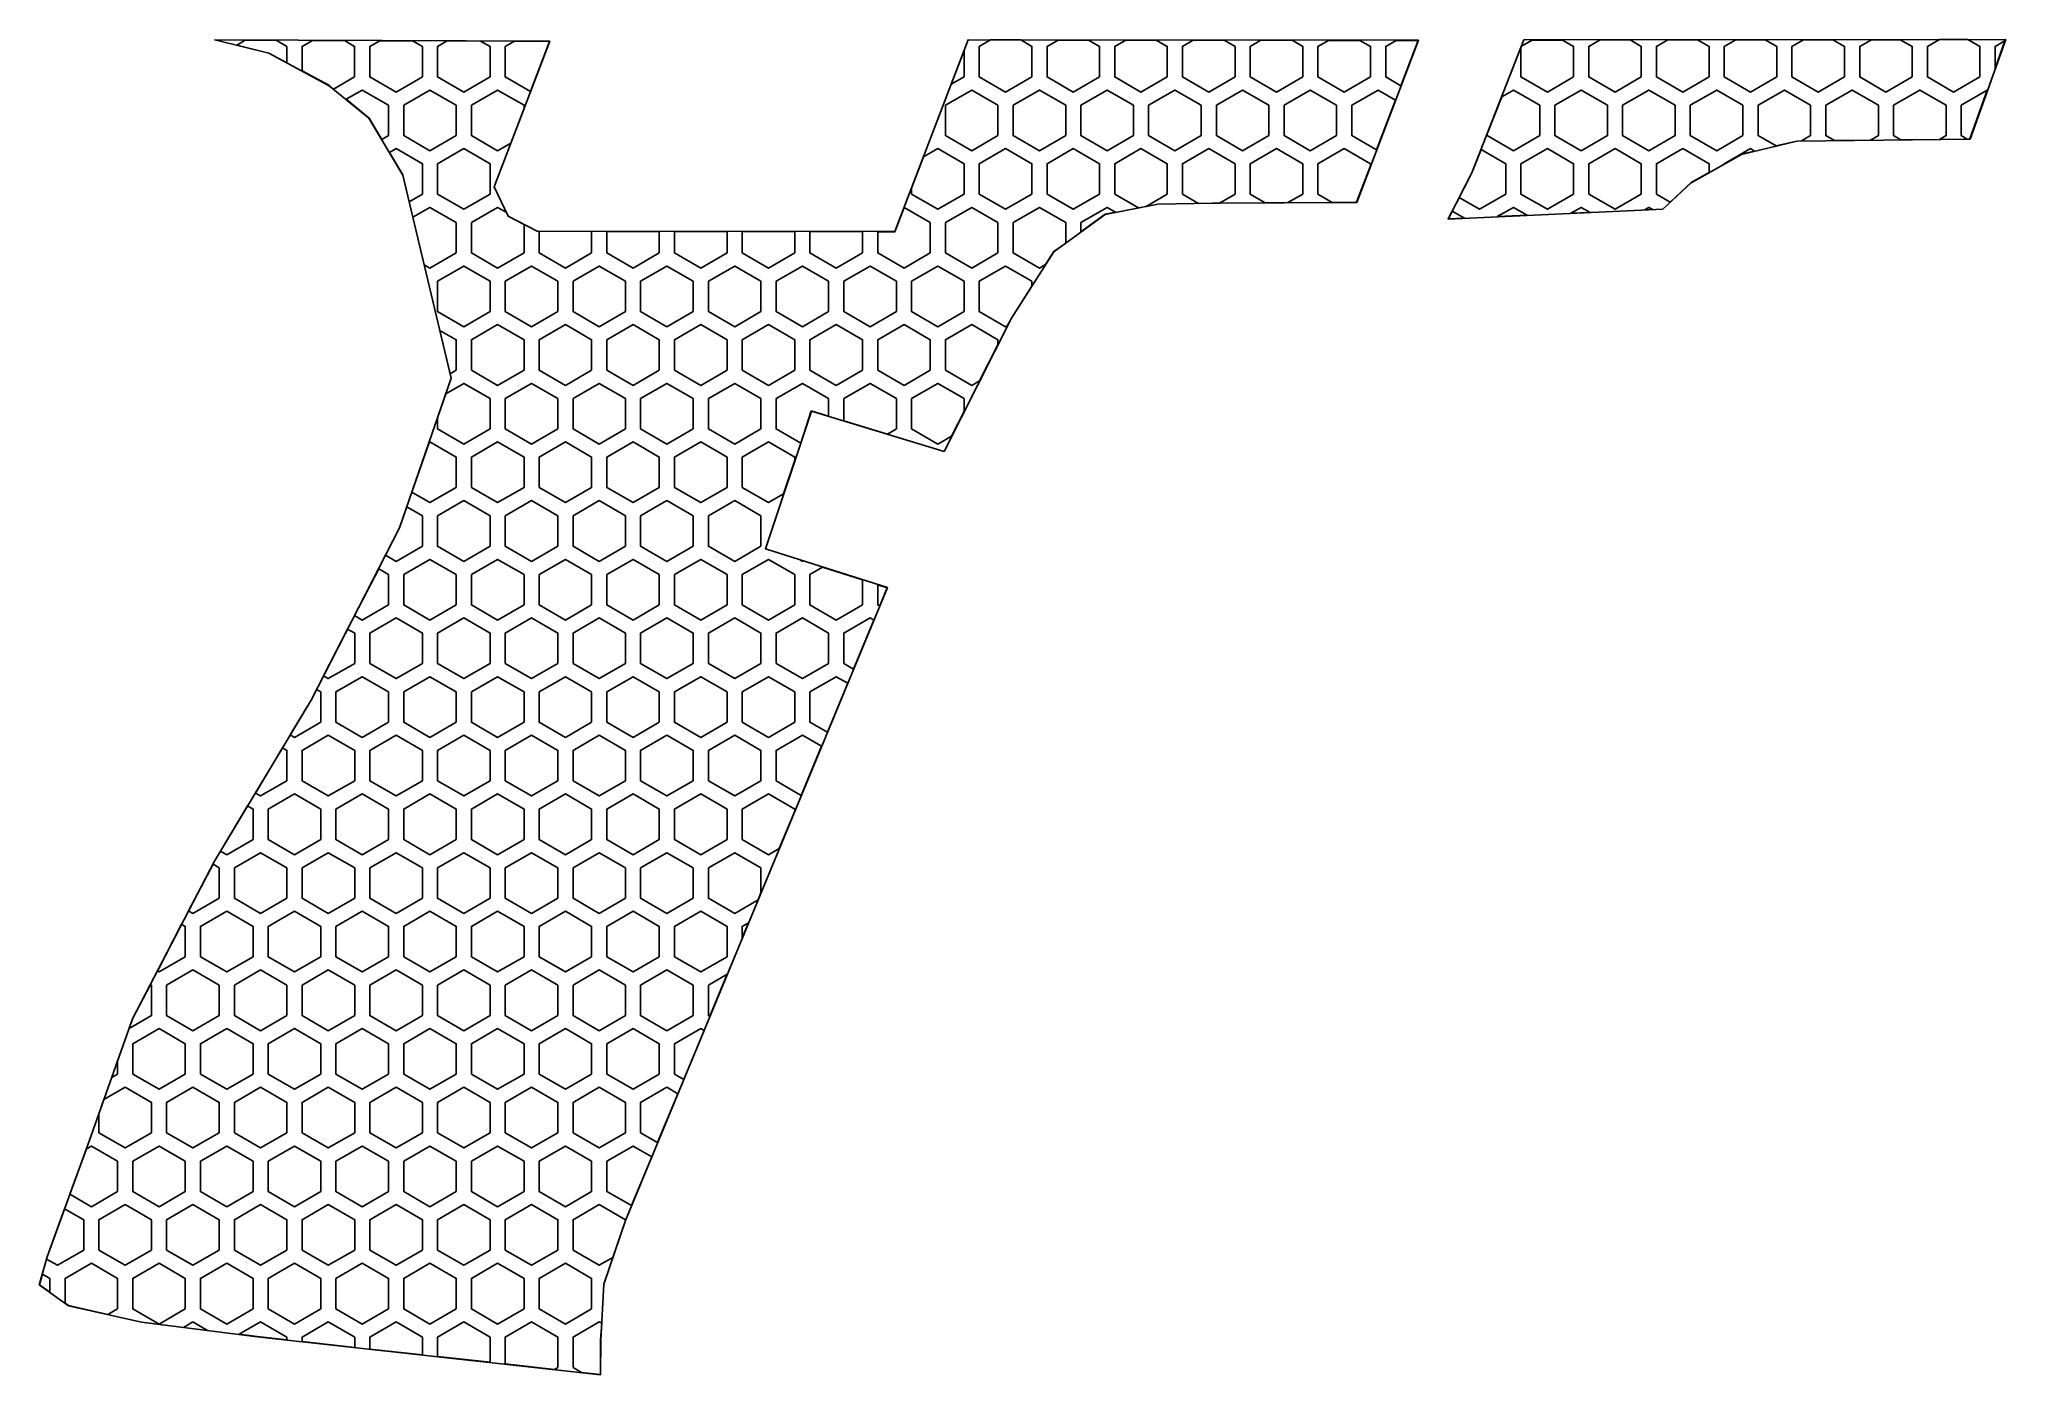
# Model space of a CAD drawing. Extents: x -65 to 65, y -47 to 41.
import ezdxf

# ---------------------------------------------------------------- set-up
doc = ezdxf.new("R2010")
doc.units = 0
doc.layers.add('Add_Red', color=1, linetype='Continuous')
doc.layers.add('Outline_Blue', color=5, linetype='Continuous')

msp = doc.modelspace()

# ---------------------------------------------------------------- linework, layer by layer
at = {"layer": 'Add_Red'}
for points in [[(-48.49, 40.1), (-49.2, 40.51), (-51.23, 40.51), (-51.8, 40.19), (-49.67, 39.67), (-48.49, 39.03), (-48.49, 40.1)], [(-44.03, 38.1), (-44.03, 40.1), (-44.7, 40.49), (-46.8, 40.5), (-47.49, 40.1), (-47.49, 38.49), (-45.69, 37.52), (-45.42, 37.29), (-44.03, 38.1)], [(-39.56, 38.1), (-39.56, 40.1), (-40.21, 40.47), (-42.36, 40.48), (-43.03, 40.1), (-43.03, 38.1), (-41.29, 37.1), (-39.56, 38.1)], [(-35.1, 38.1), (-35.1, 40.1), (-35.72, 40.46), (-37.93, 40.47), (-38.56, 40.1), (-38.56, 38.1), (-36.83, 37.1), (-35.1, 38.1)], [(-31.18, 40.42), (-31.23, 40.44), (-33.49, 40.45), (-34.1, 40.1), (-34.1, 38.1), (-32.43, 37.14), (-31.18, 40.42)], [(0.62, 38.1), (0.62, 40.1), (-0.12, 40.53), (-2.1, 40.53), (-2.85, 40.1), (-2.85, 38.1), (-1.12, 37.1), (0.62, 38.1)], [(5.08, 38.1), (5.08, 40.1), (4.35, 40.52), (2.35, 40.52), (1.62, 40.1), (1.62, 38.1), (3.35, 37.1), (5.08, 38.1)], [(9.54, 38.1), (9.54, 40.1), (8.82, 40.52), (6.81, 40.52), (6.08, 40.1), (6.08, 38.1), (7.81, 37.1), (9.54, 38.1)], [(14.01, 38.1), (14.01, 40.1), (13.29, 40.51), (11.26, 40.51), (10.54, 40.1), (10.54, 38.1), (12.28, 37.1), (14.01, 38.1)], [(18.47, 38.1), (18.47, 40.1), (17.77, 40.51), (15.72, 40.51), (15.01, 40.1), (15.01, 38.1), (16.74, 37.1), (18.47, 38.1)], [(22.94, 38.1), (22.94, 40.1), (22.24, 40.5), (20.17, 40.5), (19.47, 40.1), (19.47, 38.1), (21.2, 37.1), (22.94, 38.1)], [(26.09, 40.5), (24.63, 40.5), (23.94, 40.1), (23.94, 38.1), (24.95, 37.51), (26.09, 40.5)], [(36.33, 38.1), (36.33, 40.1), (35.59, 40.52), (33.59, 40.52), (32.9, 40.12), (32.86, 40.02), (32.86, 38.1), (34.6, 37.1), (36.33, 38.1)], [(40.79, 38.1), (40.79, 40.1), (40.05, 40.53), (38.07, 40.53), (37.33, 40.1), (37.33, 38.1), (39.06, 37.1), (40.79, 38.1)], [(45.26, 38.1), (45.26, 40.1), (44.5, 40.53), (42.54, 40.53), (41.79, 40.1), (41.79, 38.1), (43.52, 37.1), (45.26, 38.1)], [(49.72, 38.1), (49.72, 40.1), (48.96, 40.54), (47.02, 40.54), (46.26, 40.1), (46.26, 38.1), (47.99, 37.1), (49.72, 38.1)], [(54.19, 38.1), (54.19, 40.1), (53.41, 40.55), (51.49, 40.54), (50.72, 40.1), (50.72, 38.1), (52.45, 37.1), (54.19, 38.1)], [(58.65, 38.1), (58.65, 40.1), (57.86, 40.55), (55.97, 40.55), (55.19, 40.1), (55.19, 38.1), (56.92, 37.1), (58.65, 38.1)], [(63.11, 38.1), (63.11, 40.1), (62.32, 40.56), (60.44, 40.56), (59.65, 40.1), (59.65, 38.1), (61.38, 37.1), (63.11, 38.1)], [(64.76, 40.47), (64.11, 40.1), (64.11, 38.66), (64.76, 40.47)], [(-3.85, 38.1), (-3.85, 39.84), (-4.7, 37.61), (-3.85, 38.1)], [(-41.79, 34.23), (-41.79, 36.23), (-43.53, 37.23), (-44.59, 36.62), (-43.07, 35.37), (-42.24, 33.98), (-41.79, 34.23)], [(-37.33, 34.23), (-37.33, 36.23), (-39.06, 37.23), (-40.79, 36.23), (-40.79, 34.23), (-39.06, 33.23), (-37.33, 34.23)], [(-33.73, 33.73), (-32.86, 36.01), (-32.86, 36.23), (-34.6, 37.23), (-36.33, 36.23), (-36.33, 34.23), (-34.6, 33.23), (-33.73, 33.73)], [(-1.62, 34.23), (-1.62, 36.23), (-3.35, 37.23), (-5.08, 36.23), (-5.08, 34.23), (-3.35, 33.23), (-1.62, 34.23)], [(2.85, 34.23), (2.85, 36.23), (1.12, 37.23), (-0.62, 36.23), (-0.62, 34.23), (1.12, 33.23), (2.85, 34.23)], [(7.31, 34.23), (7.31, 36.23), (5.58, 37.23), (3.85, 36.23), (3.85, 34.23), (5.58, 33.23), (7.31, 34.23)], [(11.78, 34.23), (11.78, 36.23), (10.04, 37.23), (8.31, 36.23), (8.31, 34.23), (10.04, 33.23), (11.78, 34.23)], [(16.24, 34.23), (16.24, 36.23), (14.51, 37.23), (12.78, 36.23), (12.78, 34.23), (14.51, 33.23), (16.24, 34.23)], [(20.7, 34.23), (20.7, 36.23), (18.97, 37.23), (17.24, 36.23), (17.24, 34.23), (18.97, 33.23), (20.7, 34.23)], [(24.59, 36.57), (23.44, 37.23), (21.7, 36.23), (21.7, 34.23), (23.34, 33.29), (24.59, 36.57)], [(34.1, 34.23), (34.1, 36.23), (32.36, 37.23), (31.59, 36.79), (30.63, 34.34), (30.63, 34.23), (32.36, 33.23), (34.1, 34.23)], [(38.56, 34.23), (38.56, 36.23), (36.83, 37.23), (35.1, 36.23), (35.1, 34.23), (36.83, 33.23), (38.56, 34.23)], [(43.02, 34.23), (43.02, 36.23), (41.29, 37.23), (39.56, 36.23), (39.56, 34.23), (41.29, 33.23), (43.02, 34.23)], [(47.49, 34.23), (47.49, 36.23), (45.76, 37.23), (44.02, 36.23), (44.02, 34.23), (45.76, 33.23), (47.49, 34.23)], [(51.04, 33.87), (51.34, 33.88), (51.95, 34.23), (51.95, 36.23), (50.22, 37.23), (48.49, 36.23), (48.49, 34.23), (49.67, 33.55), (51.04, 33.87)], [(55.89, 33.93), (56.42, 34.23), (56.42, 36.23), (54.69, 37.23), (52.95, 36.23), (52.95, 34.23), (53.52, 33.9), (55.89, 33.93)], [(60.45, 33.98), (60.88, 34.23), (60.88, 36.23), (59.15, 37.23), (57.42, 36.23), (57.42, 34.23), (57.9, 33.95), (60.45, 33.98)], [(62.45, 34.01), (63.6, 37.23), (61.88, 36.23), (61.88, 34.23), (62.28, 34), (62.45, 34.01)], [(-39.56, 30.37), (-39.56, 32.37), (-41.29, 33.37), (-41.73, 33.12), (-40.84, 31.64), (-40.42, 29.87), (-39.56, 30.37)], [(-35.1, 30.37), (-35.1, 32.37), (-36.83, 33.37), (-38.56, 32.37), (-38.56, 30.37), (-36.83, 29.37), (-35.1, 30.37)], [(-3.85, 30.37), (-3.85, 32.37), (-5.58, 33.37), (-6.53, 32.82), (-7.31, 30.76), (-7.31, 30.37), (-5.58, 29.37), (-3.85, 30.37)], [(0.62, 30.37), (0.62, 32.37), (-1.12, 33.37), (-2.85, 32.37), (-2.85, 30.37), (-1.12, 29.37), (0.62, 30.37)], [(5.08, 30.37), (5.08, 32.37), (3.35, 33.37), (1.62, 32.37), (1.62, 30.37), (3.35, 29.37), (5.08, 30.37)], [(8.15, 29.56), (9.54, 30.37), (9.54, 32.37), (7.81, 33.37), (6.08, 32.37), (6.08, 30.37), (7.64, 29.46), (8.15, 29.56)], [(12.5, 29.78), (12.99, 29.78), (14.01, 30.37), (14.01, 32.37), (12.28, 33.37), (10.54, 32.37), (10.54, 30.37), (11.6, 29.76), (12.5, 29.78)], [(17.5, 29.81), (18.47, 30.37), (18.47, 32.37), (16.74, 33.37), (15.01, 32.37), (15.01, 30.37), (15.99, 29.8), (17.5, 29.81)], [(22.01, 29.83), (22.02, 29.84), (22.94, 32.23), (22.94, 32.37), (21.2, 33.37), (19.47, 32.37), (19.47, 30.37), (20.41, 29.82), (22.01, 29.83)], [(31.86, 30.37), (31.86, 32.37), (30.23, 33.31), (29.62, 31.77), (28.79, 30.14), (30.13, 29.37), (31.86, 30.37)], [(36.33, 30.37), (36.33, 32.37), (34.6, 33.37), (32.86, 32.37), (32.86, 30.37), (34.6, 29.37), (36.33, 30.37)], [(40.79, 30.37), (40.79, 32.37), (39.06, 33.37), (37.33, 32.37), (37.33, 30.37), (39.06, 29.37), (40.79, 30.37)], [(44.07, 31.13), (45.26, 31.8), (45.26, 32.37), (43.52, 33.37), (41.79, 32.37), (41.79, 30.37), (42.69, 29.85), (44.07, 31.13)], [(47.38, 33), (48.26, 33.21), (47.99, 33.37), (46.26, 32.37), (46.26, 32.37), (47.38, 33)], [(-37.33, 26.5), (-37.33, 28.5), (-39.06, 29.5), (-40.18, 28.85), (-39.44, 25.72), (-39.06, 25.5), (-37.33, 26.5)], [(-32.86, 26.5), (-32.86, 28.36), (-33.91, 28.91), (-34.04, 29.18), (-34.6, 29.5), (-36.33, 28.5), (-36.33, 26.5), (-34.6, 25.5), (-32.86, 26.5)], [(-6.08, 26.5), (-6.08, 28.5), (-7.8, 29.49), (-8.41, 27.89), (-9.54, 27.89), (-9.54, 26.5), (-7.81, 25.5), (-6.08, 26.5)], [(-1.62, 26.5), (-1.62, 28.5), (-3.35, 29.5), (-5.08, 28.5), (-5.08, 26.5), (-3.35, 25.5), (-1.62, 26.5)], [(1.52, 25.73), (2.06, 26.58), (2.85, 27.15), (2.85, 28.5), (1.12, 29.5), (-0.62, 28.5), (-0.62, 26.5), (1.12, 25.5), (1.52, 25.73)], [(5.45, 29.04), (6.14, 29.18), (5.58, 29.5), (3.85, 28.5), (3.85, 27.88), (5.45, 29.04)], [(28.07, 28.74), (29.14, 28.79), (28.33, 29.25), (28.07, 28.74), (28.07, 28.74)], [(33.27, 28.98), (32.36, 29.5), (31.3, 28.89), (33.27, 28.98)], [(37.41, 29.17), (36.83, 29.5), (36.15, 29.11), (37.41, 29.17)], [(41.54, 29.36), (41.29, 29.5), (41, 29.33), (41.54, 29.36)], [(-28.4, 26.5), (-28.4, 27.91), (-31.86, 27.92), (-31.86, 26.5), (-30.13, 25.5), (-28.4, 26.5)], [(-23.94, 26.5), (-23.94, 27.91), (-27.4, 27.91), (-27.4, 26.5), (-25.67, 25.5), (-23.94, 26.5)], [(-19.47, 26.5), (-19.47, 27.9), (-22.94, 27.91), (-22.94, 26.5), (-21.2, 25.5), (-19.47, 26.5)], [(-15.01, 26.5), (-15.01, 27.9), (-18.47, 27.9), (-18.47, 26.5), (-16.74, 25.5), (-15.01, 26.5)], [(-10.54, 26.5), (-10.54, 27.89), (-14.01, 27.9), (-14.01, 26.5), (-12.28, 25.5), (-10.54, 26.5)], [(-35.1, 22.63), (-35.1, 24.63), (-36.83, 25.63), (-38.56, 24.63), (-38.56, 22.63), (-36.83, 21.63), (-35.1, 22.63)], [(-30.63, 22.63), (-30.63, 24.63), (-32.36, 25.63), (-34.1, 24.63), (-34.1, 22.63), (-32.36, 21.63), (-30.63, 22.63)], [(-26.17, 22.63), (-26.17, 24.63), (-27.9, 25.63), (-29.63, 24.63), (-29.63, 22.63), (-27.9, 21.63), (-26.17, 22.63)], [(-21.7, 22.63), (-21.7, 24.63), (-23.44, 25.63), (-25.17, 24.63), (-25.17, 22.63), (-23.44, 21.63), (-21.7, 22.63)], [(-17.24, 22.63), (-17.24, 24.63), (-18.97, 25.63), (-20.7, 24.63), (-20.7, 22.63), (-18.97, 21.63), (-17.24, 22.63)], [(-12.78, 22.63), (-12.78, 24.63), (-14.51, 25.63), (-16.24, 24.63), (-16.24, 22.63), (-14.51, 21.63), (-12.78, 22.63)], [(-8.31, 22.63), (-8.31, 24.63), (-10.04, 25.63), (-11.78, 24.63), (-11.78, 22.63), (-10.04, 21.63), (-8.31, 22.63)], [(-3.85, 22.63), (-3.85, 24.63), (-5.58, 25.63), (-7.31, 24.63), (-7.31, 22.63), (-5.58, 21.63), (-3.85, 22.63)], [(-0.98, 21.71), (-0.73, 22.19), (0.62, 24.31), (0.62, 24.63), (-1.12, 25.63), (-2.85, 24.63), (-2.85, 22.63), (-1.12, 21.63), (-0.98, 21.71)], [(-37.33, 18.77), (-37.33, 20.77), (-38.41, 21.39), (-37.73, 18.53), (-37.33, 18.77)], [(-32.86, 18.77), (-32.86, 20.77), (-34.6, 21.77), (-36.33, 20.77), (-36.33, 18.77), (-34.6, 17.77), (-32.86, 18.77)], [(-28.4, 18.77), (-28.4, 20.77), (-30.13, 21.77), (-31.86, 20.77), (-31.86, 18.77), (-30.13, 17.77), (-28.4, 18.77)], [(-23.94, 18.77), (-23.94, 20.77), (-25.67, 21.77), (-27.4, 20.77), (-27.4, 18.77), (-25.67, 17.77), (-23.94, 18.77)], [(-19.47, 18.77), (-19.47, 20.77), (-21.2, 21.77), (-22.94, 20.77), (-22.94, 18.77), (-21.2, 17.77), (-19.47, 18.77)], [(-15.01, 18.77), (-15.01, 20.77), (-16.74, 21.77), (-18.47, 20.77), (-18.47, 18.77), (-16.74, 17.77), (-15.01, 18.77)], [(-10.54, 18.77), (-10.54, 20.77), (-12.28, 21.77), (-14.01, 20.77), (-14.01, 18.77), (-12.28, 17.77), (-10.54, 18.77)], [(-6.08, 18.77), (-6.08, 20.77), (-7.81, 21.77), (-9.54, 20.77), (-9.54, 18.77), (-7.81, 17.77), (-6.08, 18.77)], [(-2.83, 18.07), (-1.62, 20.45), (-1.62, 20.77), (-3.35, 21.77), (-5.08, 20.77), (-5.08, 18.77), (-3.35, 17.77), (-2.83, 18.07)], [(-35.1, 14.9), (-35.1, 16.9), (-36.83, 17.9), (-38.02, 17.22), (-38.56, 15.63), (-38.56, 14.9), (-36.83, 13.9), (-35.1, 14.9)], [(-30.63, 14.9), (-30.63, 16.9), (-32.36, 17.9), (-34.1, 16.9), (-34.1, 14.9), (-32.36, 13.9), (-30.63, 14.9)], [(-26.17, 14.9), (-26.17, 16.9), (-27.9, 17.9), (-29.63, 16.9), (-29.63, 14.9), (-27.9, 13.9), (-26.17, 14.9)], [(-21.7, 14.9), (-21.7, 16.9), (-23.44, 17.9), (-25.17, 16.9), (-25.17, 14.9), (-23.44, 13.9), (-21.7, 14.9)], [(-17.24, 14.9), (-17.24, 16.9), (-18.97, 17.9), (-20.7, 16.9), (-20.7, 14.9), (-18.97, 13.9), (-17.24, 14.9)], [(-13.92, 16.08), (-12.78, 15.74), (-12.78, 16.9), (-14.51, 17.9), (-16.24, 16.9), (-16.24, 14.9), (-14.62, 13.97), (-13.92, 16.08)], [(-8.31, 14.9), (-8.31, 16.9), (-10.04, 17.9), (-11.78, 16.9), (-11.78, 15.43), (-8.9, 14.56), (-8.31, 14.9)], [(-4.68, 14.42), (-3.85, 16.05), (-3.85, 16.9), (-5.58, 17.9), (-7.31, 16.9), (-7.31, 14.9), (-5.58, 13.9), (-4.68, 14.42)], [(-37.33, 11.04), (-37.33, 13.04), (-39.06, 14.04), (-39.12, 14), (-40.25, 10.72), (-39.06, 10.04), (-37.33, 11.04)], [(-32.86, 11.04), (-32.86, 13.04), (-34.6, 14.04), (-36.33, 13.04), (-36.33, 11.04), (-34.6, 10.04), (-32.86, 11.04)], [(-28.4, 11.04), (-28.4, 13.04), (-30.13, 14.04), (-31.86, 13.04), (-31.86, 11.04), (-30.13, 10.04), (-28.4, 11.04)], [(-23.94, 11.04), (-23.94, 13.04), (-25.67, 14.04), (-27.4, 13.04), (-27.4, 11.04), (-25.67, 10.04), (-23.94, 11.04)], [(-19.47, 11.04), (-19.47, 13.04), (-21.2, 14.04), (-22.94, 13.04), (-22.94, 11.04), (-21.2, 10.04), (-19.47, 11.04)], [(-15.75, 10.61), (-15.01, 12.83), (-15.01, 13.04), (-16.74, 14.04), (-18.47, 13.04), (-18.47, 11.04), (-16.74, 10.04), (-15.75, 10.61)], [(-39.56, 7.17), (-39.56, 9.17), (-40.58, 9.76), (-41.06, 8.38), (-41.99, 6.57), (-41.29, 6.17), (-39.56, 7.17)], [(-35.1, 7.17), (-35.1, 9.17), (-36.83, 10.17), (-38.56, 9.17), (-38.56, 7.17), (-36.83, 6.17), (-35.1, 7.17)], [(-30.63, 7.17), (-30.63, 9.17), (-32.36, 10.17), (-34.1, 9.17), (-34.1, 7.17), (-32.36, 6.17), (-30.63, 7.17)], [(-26.17, 7.17), (-26.17, 9.17), (-27.9, 10.17), (-29.63, 9.17), (-29.63, 7.17), (-27.9, 6.17), (-26.17, 7.17)], [(-21.7, 7.17), (-21.7, 9.17), (-23.44, 10.17), (-25.17, 9.17), (-25.17, 7.17), (-23.44, 6.17), (-21.7, 7.17)], [(-17.24, 7.17), (-17.24, 9.17), (-18.97, 10.17), (-20.7, 9.17), (-20.7, 7.17), (-18.97, 6.17), (-17.24, 7.17)], [(-16.23, 9.17), (-16.24, 9.17), (-16.24, 9.15), (-16.23, 9.17)], [(-41.79, 3.3), (-41.79, 5.3), (-42.44, 5.68), (-44.03, 2.6), (-43.53, 2.3), (-41.79, 3.3)], [(-37.33, 3.3), (-37.33, 5.3), (-39.06, 6.3), (-40.79, 5.3), (-40.79, 3.3), (-39.06, 2.3), (-37.33, 3.3)], [(-32.86, 3.3), (-32.86, 5.3), (-34.6, 6.3), (-36.33, 5.3), (-36.33, 3.3), (-34.6, 2.3), (-32.86, 3.3)], [(-28.4, 3.3), (-28.4, 5.3), (-30.13, 6.3), (-31.86, 5.3), (-31.86, 3.3), (-30.13, 2.3), (-28.4, 3.3)], [(-23.94, 3.3), (-23.94, 5.3), (-25.67, 6.3), (-27.4, 5.3), (-27.4, 3.3), (-25.67, 2.3), (-23.94, 3.3)], [(-19.47, 3.3), (-19.47, 5.3), (-21.2, 6.3), (-22.94, 5.3), (-22.94, 3.3), (-21.2, 2.3), (-19.47, 3.3)], [(-15.01, 3.3), (-15.01, 5.3), (-16.74, 6.3), (-18.47, 5.3), (-18.47, 3.3), (-16.74, 2.3), (-15.01, 3.3)], [(-14.47, 6.19), (-14.66, 6.26), (-14.51, 6.17), (-14.47, 6.19)], [(-10.54, 3.3), (-10.54, 4.95), (-13.18, 5.79), (-14.01, 5.3), (-14.01, 3.3), (-12.28, 2.3), (-10.54, 3.3)], [(-8.91, 4.43), (-9.54, 4.63), (-9.54, 3.3), (-9.41, 3.23), (-8.91, 4.43)], [(-44.02, -0.56), (-44.02, 1.44), (-44.49, 1.71), (-46.07, -1.38), (-45.76, -1.56), (-44.02, -0.56)], [(-39.56, -0.56), (-39.56, 1.44), (-41.29, 2.44), (-43.02, 1.44), (-43.02, -0.56), (-41.29, -1.56), (-39.56, -0.56)], [(-35.1, -0.56), (-35.1, 1.44), (-36.83, 2.44), (-38.56, 1.44), (-38.56, -0.56), (-36.83, -1.56), (-35.1, -0.56)], [(-30.63, -0.56), (-30.63, 1.44), (-32.36, 2.44), (-34.1, 1.44), (-34.1, -0.56), (-32.36, -1.56), (-30.63, -0.56)], [(-26.17, -0.56), (-26.17, 1.44), (-27.9, 2.44), (-29.63, 1.44), (-29.63, -0.56), (-27.9, -1.56), (-26.17, -0.56)], [(-21.7, -0.56), (-21.7, 1.44), (-23.44, 2.44), (-25.17, 1.44), (-25.17, -0.56), (-23.44, -1.56), (-21.7, -0.56)], [(-17.24, -0.56), (-17.24, 1.44), (-18.97, 2.44), (-20.7, 1.44), (-20.7, -0.56), (-18.97, -1.56), (-17.24, -0.56)], [(-12.78, -0.56), (-12.78, 1.44), (-14.51, 2.44), (-16.24, 1.44), (-16.24, -0.56), (-14.51, -1.56), (-12.78, -0.56)], [(-9.8, 2.3), (-10.04, 2.44), (-11.78, 1.44), (-11.78, -0.56), (-11.13, -0.93), (-9.8, 2.3)], [(-46.26, -4.43), (-46.26, -2.43), (-46.53, -2.27), (-46.89, -2.97), (-48.27, -5.27), (-47.99, -5.43), (-46.26, -4.43)], [(-41.79, -4.43), (-41.79, -2.43), (-43.53, -1.43), (-45.26, -2.43), (-45.26, -4.43), (-43.53, -5.43), (-41.79, -4.43)], [(-37.33, -4.43), (-37.33, -2.43), (-39.06, -1.43), (-40.79, -2.43), (-40.79, -4.43), (-39.06, -5.43), (-37.33, -4.43)], [(-32.86, -4.43), (-32.86, -2.43), (-34.6, -1.43), (-36.33, -2.43), (-36.33, -4.43), (-34.6, -5.43), (-32.86, -4.43)], [(-28.4, -4.43), (-28.4, -2.43), (-30.13, -1.43), (-31.86, -2.43), (-31.86, -4.43), (-30.13, -5.43), (-28.4, -4.43)], [(-23.94, -4.43), (-23.94, -2.43), (-25.67, -1.43), (-27.4, -2.43), (-27.4, -4.43), (-25.67, -5.43), (-23.94, -4.43)], [(-19.47, -4.43), (-19.47, -2.43), (-21.2, -1.43), (-22.94, -2.43), (-22.94, -4.43), (-21.2, -5.43), (-19.47, -4.43)], [(-15.01, -4.43), (-15.01, -2.43), (-16.74, -1.43), (-18.47, -2.43), (-18.47, -4.43), (-16.74, -5.43), (-15.01, -4.43)], [(-11.52, -1.86), (-12.28, -1.43), (-14.01, -2.43), (-14.01, -4.43), (-12.86, -5.09), (-11.52, -1.86)], [(-48.49, -8.29), (-48.49, -6.29), (-48.78, -6.12), (-50.57, -9.1), (-50.22, -9.29), (-48.49, -8.29)], [(-44.02, -8.29), (-44.02, -6.29), (-45.76, -5.29), (-47.49, -6.29), (-47.49, -8.29), (-45.76, -9.29), (-44.02, -8.29)], [(-39.56, -8.29), (-39.56, -6.29), (-41.29, -5.29), (-43.02, -6.29), (-43.02, -8.29), (-41.29, -9.29), (-39.56, -8.29)], [(-35.1, -8.29), (-35.1, -6.29), (-36.83, -5.29), (-38.56, -6.29), (-38.56, -8.29), (-36.83, -9.29), (-35.1, -8.29)], [(-30.63, -8.29), (-30.63, -6.29), (-32.36, -5.29), (-34.1, -6.29), (-34.1, -8.29), (-32.36, -9.29), (-30.63, -8.29)], [(-26.17, -8.29), (-26.17, -6.29), (-27.9, -5.29), (-29.63, -6.29), (-29.63, -8.29), (-27.9, -9.29), (-26.17, -8.29)], [(-21.7, -8.29), (-21.7, -6.29), (-23.44, -5.29), (-25.17, -6.29), (-25.17, -8.29), (-23.44, -9.29), (-21.7, -8.29)], [(-17.24, -8.29), (-17.24, -6.29), (-18.97, -5.29), (-20.7, -6.29), (-20.7, -8.29), (-18.97, -9.29), (-17.24, -8.29)], [(-13.24, -6.02), (-14.51, -5.29), (-16.24, -6.29), (-16.24, -8.29), (-14.58, -9.25), (-13.24, -6.02)], [(-50.72, -12.16), (-50.72, -10.16), (-51.08, -9.95), (-52.86, -12.92), (-52.45, -13.16), (-50.72, -12.16)], [(-46.26, -12.16), (-46.26, -10.16), (-47.99, -9.16), (-49.72, -10.16), (-49.72, -12.16), (-47.99, -13.16), (-46.26, -12.16)], [(-41.79, -12.16), (-41.79, -10.16), (-43.53, -9.16), (-45.26, -10.16), (-45.26, -12.16), (-43.53, -13.16), (-41.79, -12.16)], [(-37.33, -12.16), (-37.33, -10.16), (-39.06, -9.16), (-40.79, -10.16), (-40.79, -12.16), (-39.06, -13.16), (-37.33, -12.16)], [(-32.86, -12.16), (-32.86, -10.16), (-34.6, -9.16), (-36.33, -10.16), (-36.33, -12.16), (-34.6, -13.16), (-32.86, -12.16)], [(-28.4, -12.16), (-28.4, -10.16), (-30.13, -9.16), (-31.86, -10.16), (-31.86, -12.16), (-30.13, -13.16), (-28.4, -12.16)], [(-23.94, -12.16), (-23.94, -10.16), (-25.67, -9.16), (-27.4, -10.16), (-27.4, -12.16), (-25.67, -13.16), (-23.94, -12.16)], [(-19.47, -12.16), (-19.47, -10.16), (-21.2, -9.16), (-22.94, -10.16), (-22.94, -12.16), (-21.2, -13.16), (-19.47, -12.16)], [(-16.03, -12.75), (-15.01, -10.29), (-15.01, -10.16), (-16.74, -9.16), (-18.47, -10.16), (-18.47, -12.16), (-16.74, -13.16), (-16.03, -12.75)], [(-52.95, -16.03), (-52.95, -14.03), (-53.36, -13.79), (-54.97, -16.86), (-54.69, -17.03), (-52.95, -16.03)], [(-48.49, -16.03), (-48.49, -14.03), (-50.22, -13.03), (-51.95, -14.03), (-51.95, -16.03), (-50.22, -17.03), (-48.49, -16.03)], [(-44.02, -16.03), (-44.02, -14.03), (-45.76, -13.03), (-47.49, -14.03), (-47.49, -16.03), (-45.76, -17.03), (-44.02, -16.03)], [(-39.56, -16.03), (-39.56, -14.03), (-41.29, -13.03), (-43.02, -14.03), (-43.02, -16.03), (-41.29, -17.03), (-39.56, -16.03)], [(-35.1, -16.03), (-35.1, -14.03), (-36.83, -13.03), (-38.56, -14.03), (-38.56, -16.03), (-36.83, -17.03), (-35.1, -16.03)], [(-30.63, -16.03), (-30.63, -14.03), (-32.36, -13.03), (-34.1, -14.03), (-34.1, -16.03), (-32.36, -17.03), (-30.63, -16.03)], [(-26.17, -16.03), (-26.17, -14.03), (-27.9, -13.03), (-29.63, -14.03), (-29.63, -16.03), (-27.9, -17.03), (-26.17, -16.03)], [(-21.7, -16.03), (-21.7, -14.03), (-23.44, -13.03), (-25.17, -14.03), (-25.17, -16.03), (-23.44, -17.03), (-21.7, -16.03)], [(-17.43, -16.14), (-17.24, -15.68), (-17.24, -14.03), (-18.97, -13.03), (-20.7, -14.03), (-20.7, -16.03), (-18.97, -17.03), (-17.43, -16.14)], [(-55.19, -19.89), (-55.19, -17.89), (-55.43, -17.75), (-57.03, -20.83), (-56.92, -20.89), (-55.19, -19.89)], [(-50.72, -19.89), (-50.72, -17.89), (-52.45, -16.89), (-54.19, -17.89), (-54.19, -19.89), (-52.45, -20.89), (-50.72, -19.89)], [(-46.26, -19.89), (-46.26, -17.89), (-47.99, -16.89), (-49.72, -17.89), (-49.72, -19.89), (-47.99, -20.89), (-46.26, -19.89)], [(-41.79, -19.89), (-41.79, -17.89), (-43.53, -16.89), (-45.26, -17.89), (-45.26, -19.89), (-43.53, -20.89), (-41.79, -19.89)], [(-37.33, -19.89), (-37.33, -17.89), (-39.06, -16.89), (-40.79, -17.89), (-40.79, -19.89), (-39.06, -20.89), (-37.33, -19.89)], [(-32.86, -19.89), (-32.86, -17.89), (-34.6, -16.89), (-36.33, -17.89), (-36.33, -19.89), (-34.6, -20.89), (-32.86, -19.89)], [(-28.4, -19.89), (-28.4, -17.89), (-30.13, -16.89), (-31.86, -17.89), (-31.86, -19.89), (-30.13, -20.89), (-28.4, -19.89)], [(-23.94, -19.89), (-23.94, -17.89), (-25.67, -16.89), (-27.4, -17.89), (-27.4, -19.89), (-25.67, -20.89), (-23.94, -19.89)], [(-19.47, -19.89), (-19.47, -17.89), (-21.2, -16.89), (-22.94, -17.89), (-22.94, -19.89), (-21.2, -20.89), (-19.47, -19.89)], [(-18.06, -17.65), (-18.47, -17.89), (-18.47, -18.65), (-18.06, -17.65)], [(-57.42, -23.76), (-57.42, -21.76), (-57.49, -21.72), (-58.67, -23.97), (-58.89, -24.61), (-57.42, -23.76)], [(-52.95, -23.76), (-52.95, -21.76), (-54.69, -20.76), (-56.42, -21.76), (-56.42, -23.76), (-54.69, -24.76), (-52.95, -23.76)], [(-48.49, -23.76), (-48.49, -21.76), (-50.22, -20.76), (-51.95, -21.76), (-51.95, -23.76), (-50.22, -24.76), (-48.49, -23.76)], [(-44.02, -23.76), (-44.02, -21.76), (-45.76, -20.76), (-47.49, -21.76), (-47.49, -23.76), (-45.76, -24.76), (-44.02, -23.76)], [(-39.56, -23.76), (-39.56, -21.76), (-41.29, -20.76), (-43.02, -21.76), (-43.02, -23.76), (-41.29, -24.76), (-39.56, -23.76)], [(-35.1, -23.76), (-35.1, -21.76), (-36.83, -20.76), (-38.56, -21.76), (-38.56, -23.76), (-36.83, -24.76), (-35.1, -23.76)], [(-30.63, -23.76), (-30.63, -21.76), (-32.36, -20.76), (-34.1, -21.76), (-34.1, -23.76), (-32.36, -24.76), (-30.63, -23.76)], [(-26.17, -23.76), (-26.17, -21.76), (-27.9, -20.76), (-29.63, -21.76), (-29.63, -23.76), (-27.9, -24.76), (-26.17, -23.76)], [(-21.7, -23.76), (-21.7, -21.76), (-23.44, -20.76), (-25.17, -21.76), (-25.17, -23.76), (-23.44, -24.76), (-21.7, -23.76)], [(-19.46, -21.04), (-20.7, -21.76), (-20.7, -23.76), (-20.61, -23.81), (-19.46, -21.04)], [(-55.19, -27.62), (-55.19, -25.62), (-56.92, -24.62), (-58.65, -25.62), (-58.65, -27.62), (-56.92, -28.62), (-55.19, -27.62)], [(-50.72, -27.62), (-50.72, -25.62), (-52.45, -24.62), (-54.19, -25.62), (-54.19, -27.62), (-52.45, -28.62), (-50.72, -27.62)], [(-46.26, -27.62), (-46.26, -25.62), (-47.99, -24.62), (-49.72, -25.62), (-49.72, -27.62), (-47.99, -28.62), (-46.26, -27.62)], [(-41.79, -27.62), (-41.79, -25.62), (-43.53, -24.62), (-45.26, -25.62), (-45.26, -27.62), (-43.53, -28.62), (-41.79, -27.62)], [(-37.33, -27.62), (-37.33, -25.62), (-39.06, -24.62), (-40.79, -25.62), (-40.79, -27.62), (-39.06, -28.62), (-37.33, -27.62)], [(-32.86, -27.62), (-32.86, -25.62), (-34.6, -24.62), (-36.33, -25.62), (-36.33, -27.62), (-34.6, -28.62), (-32.86, -27.62)], [(-28.4, -27.62), (-28.4, -25.62), (-30.13, -24.62), (-31.86, -25.62), (-31.86, -27.62), (-30.13, -28.62), (-28.4, -27.62)], [(-23.94, -27.62), (-23.94, -25.62), (-25.67, -24.62), (-27.4, -25.62), (-27.4, -27.62), (-25.67, -28.62), (-23.94, -27.62)], [(-20.99, -24.75), (-21.2, -24.62), (-22.94, -25.62), (-22.94, -27.62), (-22.33, -27.97), (-20.99, -24.75)], [(-59.65, -27.62), (-59.65, -26.75), (-60.04, -27.85), (-59.65, -27.62)], [(-57.42, -31.49), (-57.42, -29.49), (-59.15, -28.49), (-60.55, -29.3), (-60.88, -30.23), (-60.88, -31.49), (-59.15, -32.49), (-57.42, -31.49)], [(-52.95, -31.49), (-52.95, -29.49), (-54.69, -28.49), (-56.42, -29.49), (-56.42, -31.49), (-54.69, -32.49), (-52.95, -31.49)], [(-48.49, -31.49), (-48.49, -29.49), (-50.22, -28.49), (-51.95, -29.49), (-51.95, -31.49), (-50.22, -32.49), (-48.49, -31.49)], [(-44.02, -31.49), (-44.02, -29.49), (-45.76, -28.49), (-47.49, -29.49), (-47.49, -31.49), (-45.76, -32.49), (-44.02, -31.49)], [(-39.56, -31.49), (-39.56, -29.49), (-41.29, -28.49), (-43.02, -29.49), (-43.02, -31.49), (-41.29, -32.49), (-39.56, -31.49)], [(-35.1, -31.49), (-35.1, -29.49), (-36.83, -28.49), (-38.56, -29.49), (-38.56, -31.49), (-36.83, -32.49), (-35.1, -31.49)], [(-30.63, -31.49), (-30.63, -29.49), (-32.36, -28.49), (-34.1, -29.49), (-34.1, -31.49), (-32.36, -32.49), (-30.63, -31.49)], [(-26.17, -31.49), (-26.17, -29.49), (-27.9, -28.49), (-29.63, -29.49), (-29.63, -31.49), (-27.9, -32.49), (-26.17, -31.49)], [(-22.72, -28.91), (-23.44, -28.49), (-25.17, -29.49), (-25.17, -31.49), (-24.05, -32.13), (-22.72, -28.91)], [(-59.65, -35.36), (-59.65, -33.36), (-61.38, -32.36), (-61.7, -32.54), (-62.79, -35.54), (-61.38, -36.36), (-59.65, -35.36)], [(-55.19, -35.36), (-55.19, -33.36), (-56.92, -32.36), (-58.65, -33.36), (-58.65, -35.36), (-56.92, -36.36), (-55.19, -35.36)], [(-50.72, -35.36), (-50.72, -33.36), (-52.45, -32.36), (-54.19, -33.36), (-54.19, -35.36), (-52.45, -36.36), (-50.72, -35.36)], [(-46.26, -35.36), (-46.26, -33.36), (-47.99, -32.36), (-49.72, -33.36), (-49.72, -35.36), (-47.99, -36.36), (-46.26, -35.36)], [(-41.79, -35.36), (-41.79, -33.36), (-43.53, -32.36), (-45.26, -33.36), (-45.26, -35.36), (-43.53, -36.36), (-41.79, -35.36)], [(-37.33, -35.36), (-37.33, -33.36), (-39.06, -32.36), (-40.79, -33.36), (-40.79, -35.36), (-39.06, -36.36), (-37.33, -35.36)], [(-32.86, -35.36), (-32.86, -33.36), (-34.6, -32.36), (-36.33, -33.36), (-36.33, -35.36), (-34.6, -36.36), (-32.86, -35.36)], [(-28.4, -35.36), (-28.4, -33.36), (-30.13, -32.36), (-31.86, -33.36), (-31.86, -35.36), (-30.13, -36.36), (-28.4, -35.36)], [(-24.44, -33.07), (-25.67, -32.36), (-27.4, -33.36), (-27.4, -35.36), (-25.78, -36.29), (-24.44, -33.07)], [(-57.42, -39.22), (-57.42, -37.22), (-59.15, -36.22), (-60.88, -37.22), (-60.88, -39.22), (-59.15, -40.22), (-57.42, -39.22)], [(-52.95, -39.22), (-52.95, -37.22), (-54.69, -36.22), (-56.42, -37.22), (-56.42, -39.22), (-54.69, -40.22), (-52.95, -39.22)], [(-48.49, -39.22), (-48.49, -37.22), (-50.22, -36.22), (-51.95, -37.22), (-51.95, -39.22), (-50.22, -40.22), (-48.49, -39.22)], [(-44.02, -39.22), (-44.02, -37.22), (-45.76, -36.22), (-47.49, -37.22), (-47.49, -39.22), (-45.76, -40.22), (-44.02, -39.22)], [(-39.56, -39.22), (-39.56, -37.22), (-41.29, -36.22), (-43.02, -37.22), (-43.02, -39.22), (-41.29, -40.22), (-39.56, -39.22)], [(-35.1, -39.22), (-35.1, -37.22), (-36.83, -36.22), (-38.56, -37.22), (-38.56, -39.22), (-36.83, -40.22), (-35.1, -39.22)], [(-30.63, -39.22), (-30.63, -37.22), (-32.36, -36.22), (-34.1, -37.22), (-34.1, -39.22), (-32.36, -40.22), (-30.63, -39.22)], [(-27, -39.7), (-26.18, -37.26), (-26.17, -37.24), (-26.17, -37.22), (-27.9, -36.22), (-29.63, -37.22), (-29.63, -39.22), (-27.9, -40.22), (-27, -39.7)], [(-61.88, -39.22), (-61.88, -37.22), (-63.14, -36.5), (-64.29, -39.67), (-64.33, -39.81), (-63.61, -40.22), (-61.88, -39.22)], [(-59.65, -43.09), (-59.65, -41.09), (-61.38, -40.09), (-63.11, -41.09), (-63.11, -42.71), (-62.88, -42.88), (-60.29, -43.46), (-59.65, -43.09)], [(-55.19, -43.09), (-55.19, -41.09), (-56.92, -40.09), (-58.65, -41.09), (-58.65, -43.09), (-56.92, -44.09), (-55.19, -43.09)], [(-50.72, -43.09), (-50.72, -41.09), (-52.45, -40.09), (-54.19, -41.09), (-54.19, -43.09), (-52.45, -44.09), (-50.72, -43.09)], [(-46.26, -43.09), (-46.26, -41.09), (-47.99, -40.09), (-49.72, -41.09), (-49.72, -43.09), (-47.99, -44.09), (-46.26, -43.09)], [(-41.79, -43.09), (-41.79, -41.09), (-43.53, -40.09), (-45.26, -41.09), (-45.26, -43.09), (-43.53, -44.09), (-41.79, -43.09)], [(-37.33, -43.09), (-37.33, -41.09), (-39.06, -40.09), (-40.79, -41.09), (-40.79, -43.09), (-39.06, -44.09), (-37.33, -43.09)], [(-32.86, -43.09), (-32.86, -41.09), (-34.6, -40.09), (-36.33, -41.09), (-36.33, -43.09), (-34.6, -44.09), (-32.86, -43.09)], [(-28.4, -43.09), (-28.4, -41.09), (-30.13, -40.09), (-31.86, -41.09), (-31.86, -43.09), (-30.13, -44.09), (-28.4, -43.09)], [(-64.11, -41.09), (-64.6, -40.81), (-64.8, -41.5), (-64.8, -41.5), (-64.11, -41.99), (-64.11, -41.09)], [(-54.69, -43.95), (-55.3, -44.31), (-53.73, -44.51), (-54.69, -43.95)], [(-48.49, -44.95), (-50.22, -43.95), (-51.63, -44.77), (-50.44, -44.92), (-48.49, -45.14), (-48.49, -44.95)], [(-44.02, -44.95), (-45.76, -43.95), (-47.49, -44.95), (-47.49, -45.25), (-44.02, -45.63), (-44.02, -44.95)], [(-39.56, -44.95), (-41.29, -43.95), (-43.02, -44.95), (-43.02, -45.74), (-39.56, -46.12), (-39.56, -44.95)], [(-35.1, -44.95), (-36.83, -43.95), (-38.56, -44.95), (-38.56, -46.23), (-35.1, -46.61), (-35.1, -44.95)], [(-30.63, -46.95), (-30.63, -44.95), (-32.36, -43.95), (-34.1, -44.95), (-34.1, -46.72), (-30.85, -47.08), (-30.63, -46.95)], [(-27.81, -45.16), (-27.74, -44.04), (-27.9, -43.95), (-29.63, -44.95), (-29.63, -46.95), (-29.07, -47.28), (-27.82, -47.42), (-27.81, -45.16)]]:
    msp.add_lwpolyline(points, dxfattribs=at)
at = {"layer": 'Outline_Blue'}
for points in [[(-49.67, 39.66), (-45.7, 37.51), (-43.08, 35.37), (-40.85, 31.63), (-37.67, 18.24), (-41.07, 8.38), (-46.9, -2.97), (-53.27, -13.58), (-58.67, -23.97), (-61.64, -32.35), (-64.3, -39.67), (-64.81, -41.5), (-62.88, -42.89), (-58.07, -43.97), (-50.44, -44.93), (-27.81, -47.43), (-27.8, -45.16), (-27.59, -41.47), (-26.17, -37.26), (-8.9, 4.44), (-16.95, 7), (-13.91, 16.07), (-5.17, 13.42), (-0.73, 22.19), (2.07, 26.57), (5.46, 29.03), (8.91, 29.7), (12.5, 29.77), (22.03, 29.82), (26.1, 40.51), (-3.59, 40.54), (-8.42, 27.9), (-32, 27.93), (-33.91, 28.92), (-34.82, 30.86), (-31.16, 40.45), (-53.25, 40.53), (-49.67, 39.66)], [(29.61, 31.77), (33.05, 40.53), (64.81, 40.57), (62.46, 34), (51.05, 33.86), (47.39, 32.99), (44.08, 31.12), (42.2, 29.38), (28.05, 28.73), (29.61, 31.77)]]:
    msp.add_lwpolyline(points, dxfattribs=at)

doc.saveas('drawing.dxf')
